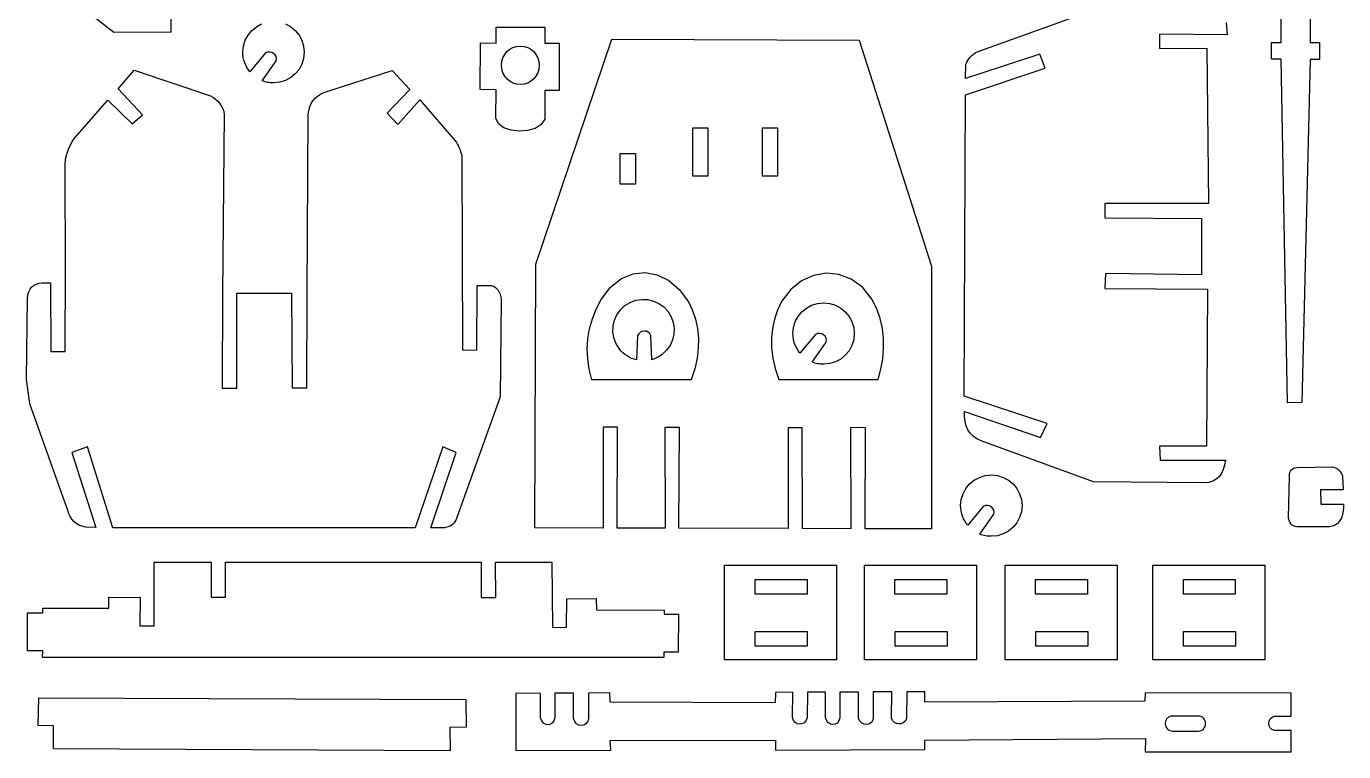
# Model space of a CAD drawing. Extents: x -147 to 762, y -188 to 192.
# Drawn here: x 167.9 to 446.7, y -187.8 to -34.2 of the extents above; entities that cross this region are included whole.
import ezdxf

# ---------------------------------------------------------------- set-up
doc = ezdxf.new("R2010")
doc.units = 0
doc.header["$MEASUREMENT"] = 0
doc.layers.add('CAMADA_1', color=7, linetype='CONTINUOUS')

msp = doc.modelspace()

# ---------------------------------------------------------------- linework, layer by layer
at = {"layer": 'CAMADA_1', "color": 250}
for points in [[(168.9959, -21.8241), (186.4301, -35.3905), (198.6058, -35.3462), (198.5696, -5.1261)], [(421.845, -33.344), (422.0655, -35.9615), (407.7856, -35.8491), (407.7856, -38.885), (417.7928, -38.7725), (417.7928, -38.7725), (418.1301, -71.7175), (396.2043, -71.7175), (396.2043, -74.7534), (416.6684, -74.8658), (416.6684, -86.7845), (396.3167, -86.5596), (396.2043, -89.7079), (417.9052, -89.8203), (417.6803, -123.1026), (407.7882, -123.0965), (407.898, -126.0261), (421.7282, -126.0261), (421.549, -127.1092), (421.2664, -128.0631), (420.8774, -128.8839), (420.3789, -129.568), (419.768, -130.1114), (419.0417, -130.5106), (418.1969, -130.7617), (417.2306, -130.861), (393.8181, -130.6361), (370.0103, -121.9631), (369.1045, -121.5247), (368.3383, -120.9866), (367.7092, -120.3505), (367.2145, -119.6185), (366.8514, -118.7924), (366.6174, -117.8741), (366.5098, -116.8655), (366.5258, -115.7686), (382.5674, -121.2768), (383.9984, -118.3035), (366.4466, -112.5236), (366.7104, -48.671), (383.5914, -43.0662), (382.4138, -40.1094), (366.7239, -45.2218), (366.8044, -42.1666), (366.9706, -41.7816), (367.175, -41.4066), (367.4177, -41.0456), (367.6987, -40.7027), (368.0182, -40.3819), (368.3763, -40.0873), (368.7729, -39.823), (369.2083, -39.593), (393.7305, -30.7893)], [(222.7877, -33.6676), (223.8918, -34.2669), (224.8538, -35.0606), (225.6475, -36.0226), (226.2468, -37.1267), (226.6255, -38.3468), (226.7576, -39.6568), (226.6255, -40.9668), (226.2468, -42.1869), (225.6475, -43.291), (224.8538, -44.253), (223.8918, -45.0467), (222.7877, -45.646), (221.5676, -46.0247), (220.2576, -46.1568), (219.944, -46.1495), (219.6305, -46.1277), (219.3187, -46.0918), (219.01, -46.0422), (218.7061, -45.9791), (218.4086, -45.9029), (218.1189, -45.8139), (217.8387, -45.7125), (220.8157, -41.5017), (220.8698, -41.0334), (220.7797, -40.6044), (220.569, -40.2319), (220.261, -39.9334), (219.8791, -39.7258), (219.4466, -39.6266), (218.987, -39.653), (218.5237, -39.8221), (215.2611, -43.8146), (214.927, -43.3773), (214.6302, -42.9119), (214.3729, -42.4208), (214.1573, -41.9061), (213.9858, -41.3702), (213.8605, -40.8151), (213.7837, -40.2433), (213.7576, -39.6568), (213.8897, -38.3468), (214.2684, -37.1267), (214.8677, -36.0226), (215.6614, -35.0606), (216.6234, -34.2669), (217.7275, -33.6676)]]:
    msp.add_lwpolyline(points, dxfattribs=at)
for points in [[(433.5033, -31.3868), (439.6892, -31.3868), (439.6892, -37.5875), (441.6143, -37.5875), (441.619, -41.2032), (439.6892, -41.2093), (437.862, -113.8552), (434.8411, -113.8879), (433.5033, -41.1482), (431.4924, -41.158), (431.4477, -37.6202), (433.5033, -37.6202), (433.5033, -31.3868)], [(267.2981, -53.661), (267.3518, -47.6517), (263.9673, -47.5905), (264.0748, -37.7058), (267.3518, -37.752), (267.3518, -34.375), (277.6663, -34.375), (277.6663, -37.7595), (280.7284, -37.7595), (280.7284, -47.7517), (277.6663, -47.7517), (277.6663, -53.8222), (276.8973, -54.9833), (275.6229, -55.795), (274.0204, -56.2632), (272.2673, -56.394), (270.5411, -56.1932), (269.0191, -55.6668), (267.879, -54.8208), (267.2981, -53.661)], [(272.489, -38.3504), (273.2942, -38.4333), (274.0442, -38.6712), (274.7229, -39.0477), (275.3142, -39.5462), (275.8021, -40.1505), (276.1704, -40.844), (276.4032, -41.6104), (276.4844, -42.4332), (276.4032, -43.2561), (276.1704, -44.0225), (275.8021, -44.716), (275.3142, -45.3203), (274.7229, -45.8188), (274.0442, -46.1953), (273.2942, -46.4332), (272.489, -46.5161), (271.6838, -46.4332), (270.9339, -46.1953), (270.2552, -45.8188), (269.664, -45.3203), (269.1761, -44.716), (268.8078, -44.0225), (268.575, -43.2561), (268.4938, -42.4332), (268.575, -41.6104), (268.8078, -40.844), (269.1761, -40.1505), (269.664, -39.5462), (270.2552, -39.0477), (270.9339, -38.6712), (271.6838, -38.4333), (272.489, -38.3504)], [(275.5918, -140.4077), (275.7979, -84.5437), (291.8768, -36.9253), (344.2364, -37.1315), (359.4908, -84.956), (359.4908, -140.6138), (345.49, -140.5796), (345.5709, -119.1942), (342.3752, -119.1691), (342.4414, -140.5721), (332.2019, -140.5472), (332.1695, -119.184), (329.1869, -119.2028), (329.1869, -140.5395), (306.058, -140.4827), (306.1904, -119.1394), (303.0504, -119.1166), (303.142, -140.4755), (293.0023, -140.4506), (293.0553, -119.0801), (290.0198, -119.0399), (290.0202, -140.4432), (275.5918, -140.4077)], [(176.1443, -64.7398), (176.1206, -63.5122), (176.25, -62.3375), (176.5045, -61.2311), (176.856, -60.2083), (177.2763, -59.2846), (177.7376, -58.4754), (178.2118, -57.796), (178.6707, -57.2618), (185.1956, -49.7847), (190.2992, -54.8225), (192.4979, -52.8946), (187.353, -47.4208), (190.7774, -43.4965), (206.8849, -48.8997), (207.3991, -49.1577), (207.9042, -49.5158), (208.3839, -49.9574), (208.8223, -50.4661), (209.2032, -51.0253), (209.5104, -51.6184), (209.7278, -52.2289), (209.8394, -52.8402), (209.4382, -90.8115), (209.4078, -110.8148), (212.4803, -110.8398), (212.4707, -90.7246), (224.088, -90.7161), (224.1846, -110.7375), (227.3207, -110.7088), (227.3404, -90.8064), (227.5778, -52.8732), (227.7293, -52.008), (227.9473, -51.2362), (228.2364, -50.5511), (228.6015, -49.9462), (229.0474, -49.4148), (229.5789, -48.9504), (230.2008, -48.5463), (230.9179, -48.196), (245.3967, -43.5626), (249.0829, -47.5528), (244.2796, -52.582), (246.5765, -54.9637), (251.2219, -49.7725), (258.7696, -58.4717), (258.9964, -58.8163), (259.2053, -59.1729), (259.3961, -59.5416), (259.5686, -59.9224), (259.7226, -60.3156), (259.858, -60.7212), (259.9746, -61.1393), (260.0723, -61.57), (260.2199, -102.7715), (263.3162, -102.6729), (263.3545, -89.0393), (266.4133, -89.0365), (266.8479, -89.2232), (267.2234, -89.4577), (267.5436, -89.7432), (267.8124, -90.0825), (268.0335, -90.4788), (268.2107, -90.9349), (268.3478, -91.454), (268.4485, -92.0391), (268.2241, -112.6166), (259.0702, -138.2129), (258.9001, -138.6191), (258.6975, -138.9932), (258.4558, -139.3321), (258.1684, -139.6327), (257.8287, -139.8918), (257.4301, -140.1061), (256.9661, -140.2726), (256.4299, -140.3881), (253.5515, -140.3863), (258.9088, -124.4279), (256.1095, -123.2546), (250.2029, -140.3843), (186.2655, -140.3891), (180.8511, -123.26), (177.5658, -124.4377), (182.6723, -140.291), (180.4462, -140.242), (179.7106, -140.0524), (179.058, -139.7915), (178.4852, -139.4585), (177.9894, -139.0526), (177.5673, -138.5731), (177.2161, -138.0192), (176.9327, -137.3902), (176.714, -136.6853), (168.6468, -114.1417), (167.9364, -108.9275), (168.165, -91.8032), (168.2721, -91.0707), (168.456, -90.4269), (168.7179, -89.8729), (169.0587, -89.4101), (169.4795, -89.0395), (169.9814, -88.7624), (170.5653, -88.58), (171.2323, -88.4935), (173.0715, -88.4953), (173.1213, -103.0673), (176.1816, -103.0267), (176.1883, -85.3427), (176.1443, -64.7398)], [(309.0068, -55.6566), (312.2068, -55.6566), (312.2068, -65.8904), (309.0068, -65.8904), (309.0068, -55.6566)], [(323.7433, -55.6654), (326.9433, -55.6654), (326.9433, -65.8992), (323.7433, -65.8992), (323.7433, -55.6654)], [(293.6297, -61.1203), (296.8297, -61.1203), (296.8297, -67.6203), (293.6297, -67.6203), (293.6297, -61.1203)], [(308.0453, -92.5012), (308.8934, -94.3365), (309.5381, -96.2322), (309.9702, -98.1912), (310.1805, -100.2161), (310.1597, -102.3097), (309.8987, -104.4747), (309.3883, -106.7138), (308.6193, -109.0299), (287.6141, -109.0299), (287.0636, -106.8182), (286.7445, -104.6322), (286.6545, -102.4716), (286.7915, -100.3362), (287.1532, -98.2259), (287.7376, -96.1402), (288.5424, -94.079), (289.5654, -92.0421), (291.5751, -89.4295), (293.8718, -87.6194), (296.355, -86.5921), (298.924, -86.3277), (301.4782, -86.8062), (303.9169, -88.0079), (306.1394, -89.9129), (308.0453, -92.5012)], [(327.7901, -92.4586), (326.942, -94.2939), (326.2973, -96.1896), (325.8652, -98.1486), (325.655, -100.1735), (325.6757, -102.2671), (325.9367, -104.4321), (326.4471, -106.6712), (327.2161, -108.9873), (348.2213, -108.9873), (348.7995, -106.7748), (349.1918, -104.5868), (349.3852, -102.4235), (349.3667, -100.2849), (349.1235, -98.1714), (348.6425, -96.0829), (347.9109, -94.0198), (346.9156, -91.9821), (344.8782, -89.4513), (342.5083, -87.6989), (339.9217, -86.7056), (337.2342, -86.4525), (334.5616, -86.9203), (332.0195, -88.09), (329.7237, -89.9425), (327.7901, -92.4586)], [(294.6349, -93.3261), (295.7583, -92.6394), (296.9592, -92.2036), (298.201, -92.0136), (299.4472, -92.0644), (300.6609, -92.351), (301.8057, -92.8683), (302.845, -93.6114), (303.742, -94.5751), (304.4287, -95.6985), (304.8645, -96.8994), (305.0545, -98.1412), (305.0037, -99.3873), (304.7172, -100.6011), (304.1999, -101.7459), (303.4568, -102.7851), (302.4931, -103.6822), (302.2388, -103.8659), (301.9759, -104.0381), (301.7058, -104.198), (301.43, -104.345), (301.1497, -104.4784), (300.8666, -104.5976), (300.5821, -104.7018), (300.2975, -104.7904), (300.1238, -99.6365), (299.8838, -99.2307), (299.5527, -98.9434), (299.1598, -98.7741), (298.7339, -98.7224), (298.3042, -98.7879), (297.8997, -98.9703), (297.5495, -99.2691), (297.2826, -99.6839), (297.0969, -104.8366), (296.5664, -104.6902), (296.0487, -104.4989), (295.5468, -104.2632), (295.064, -103.9835), (294.6034, -103.6602), (294.1681, -103.2938), (293.7612, -102.8846), (293.3859, -102.4332), (292.6993, -101.3098), (292.2635, -100.1089), (292.0735, -98.8671), (292.1243, -97.621), (292.4109, -96.4072), (292.9282, -95.2624), (293.6712, -94.2231), (294.6349, -93.3261)], [(336.672, -92.7448), (337.982, -92.8769), (339.2021, -93.2556), (340.3062, -93.8549), (341.2682, -94.6486), (342.0619, -95.6106), (342.6612, -96.7147), (343.0399, -97.9348), (343.172, -99.2448), (343.0399, -100.5548), (342.6612, -101.7749), (342.0619, -102.879), (341.2682, -103.841), (340.3062, -104.6347), (339.2021, -105.234), (337.982, -105.6127), (336.672, -105.7448), (336.3584, -105.7375), (336.0449, -105.7157), (335.7331, -105.6798), (335.4244, -105.6302), (335.1205, -105.5671), (334.823, -105.4909), (334.5333, -105.4019), (334.2531, -105.3005), (337.2301, -101.0897), (337.2842, -100.6214), (337.1941, -100.1924), (336.9834, -99.8199), (336.6754, -99.5214), (336.2935, -99.3138), (335.861, -99.2146), (335.4014, -99.241), (334.9381, -99.4101), (331.6755, -103.4026), (331.3414, -102.9653), (331.0446, -102.4999), (330.7873, -102.0088), (330.5717, -101.4941), (330.4002, -100.9582), (330.2749, -100.4031), (330.1981, -99.8313), (330.172, -99.2448), (330.3041, -97.9348), (330.6828, -96.7147), (331.2821, -95.6106), (332.0758, -94.6486), (333.0378, -93.8549), (334.1419, -93.2556), (335.362, -92.8769), (336.672, -92.7448)], [(446.7428, -135.4057), (446.7244, -136.0945), (446.6519, -136.8297), (446.5021, -137.5752), (446.2519, -138.2949), (445.8779, -138.9527), (445.357, -139.5127), (444.6661, -139.9386), (443.7819, -140.1945), (436.8422, -140.1805), (436.4505, -140.1096), (436.1145, -139.9829), (435.831, -139.8037), (435.5966, -139.5755), (435.4081, -139.3014), (435.262, -138.9848), (435.1552, -138.6291), (435.0842, -138.2374), (435.2693, -129.3547), (435.2907, -128.9916), (435.3615, -128.6689), (435.482, -128.3869), (435.6526, -128.1458), (435.8735, -127.9459), (436.1452, -127.7875), (436.468, -127.671), (436.8422, -127.5966), (444.4296, -127.5041), (444.8105, -127.6047), (445.1563, -127.7448), (445.4665, -127.925), (445.7405, -128.1458), (445.9779, -128.4079), (446.1782, -128.7117), (446.3408, -129.058), (446.4652, -129.4472), (446.6503, -132.3715), (441.8388, -132.3156), (441.9313, -135.369), (446.7428, -135.4057)], [(372.1778, -129.1847), (373.4878, -129.3168), (374.7079, -129.6955), (375.812, -130.2948), (376.774, -131.0885), (377.5677, -132.0505), (378.167, -133.1546), (378.5457, -134.3747), (378.6778, -135.6847), (378.5457, -136.9947), (378.167, -138.2148), (377.5677, -139.3189), (376.774, -140.2809), (375.812, -141.0746), (374.7079, -141.6739), (373.4878, -142.0526), (372.1778, -142.1847), (371.8642, -142.1774), (371.5507, -142.1556), (371.2389, -142.1197), (370.9302, -142.0701), (370.6263, -142.007), (370.3288, -141.9308), (370.0391, -141.8418), (369.7589, -141.7404), (372.7359, -137.5296), (372.79, -137.0613), (372.6999, -136.6323), (372.4892, -136.2598), (372.1812, -135.9613), (371.7993, -135.7537), (371.3668, -135.6545), (370.9072, -135.6809), (370.4439, -135.85), (367.1813, -139.8425), (366.8472, -139.4052), (366.5504, -138.9398), (366.2931, -138.4487), (366.0775, -137.934), (365.906, -137.3981), (365.7807, -136.843), (365.7039, -136.2712), (365.6778, -135.6847), (365.8099, -134.3747), (366.1886, -133.1546), (366.7879, -132.0505), (367.5816, -131.0885), (368.5436, -130.2948), (369.6477, -129.6955), (370.8678, -129.3168), (372.1778, -129.1847)], [(305.9111, -166.7454), (302.854, -166.7091), (302.8452, -167.8212), (171.3712, -167.8212), (171.3916, -166.418), (168.2112, -166.4033), (168.2112, -158.4054), (171.3981, -158.3906), (171.4215, -157.4266), (185.4013, -157.3869), (185.4293, -155.0695), (192.0511, -155.1193), (191.9391, -161.1219), (194.9907, -161.1502), (194.9907, -147.6333), (207.0576, -147.6333), (207.059, -155.103), (210.0575, -155.0699), (210.0978, -147.6333), (264.2186, -147.6333), (264.1654, -155.1635), (267.2703, -155.1387), (267.2055, -147.6333), (279.1789, -147.6333), (279.2852, -161.4872), (282.2514, -161.4383), (282.3127, -155.3974), (288.5277, -155.3485), (288.6185, -157.747), (302.8983, -157.8004), (302.903, -158.6481), (305.9643, -158.6712), (305.9111, -166.7454)], [(315.7131, -168.3185), (315.7131, -148.3185), (339.416, -148.3185), (339.416, -168.3185), (315.7131, -168.3185)], [(345.3378, -168.3185), (345.3378, -148.3185), (369.0407, -148.3185), (369.0407, -168.3185), (345.3378, -168.3185)], [(375.0947, -168.3185), (375.0947, -148.3185), (398.7976, -148.3185), (398.7976, -168.3185), (375.0947, -168.3185)], [(406.3677, -168.3185), (406.3677, -148.3185), (430.0706, -148.3185), (430.0706, -168.3185), (406.3677, -168.3185)], [(333.1609, -154.4178), (322.1609, -154.4178), (322.1609, -151.3178), (333.1609, -151.3178), (333.1609, -154.4178)], [(362.7856, -154.4178), (351.7856, -154.4178), (351.7856, -151.3178), (362.7856, -151.3178), (362.7856, -154.4178)], [(392.5425, -154.4178), (381.5425, -154.4178), (381.5425, -151.3178), (392.5425, -151.3178), (392.5425, -154.4178)], [(423.8155, -154.4178), (412.8155, -154.4178), (412.8155, -151.3178), (423.8155, -151.3178), (423.8155, -154.4178)], [(333.2024, -165.4509), (322.2024, -165.4509), (322.2024, -162.3509), (333.2024, -162.3509), (333.2024, -165.4509)], [(362.8271, -165.4509), (351.8271, -165.4509), (351.8271, -162.3509), (362.8271, -162.3509), (362.8271, -165.4509)], [(392.584, -165.4509), (381.584, -165.4509), (381.584, -162.3509), (392.584, -162.3509), (392.584, -165.4509)], [(423.857, -165.4509), (412.857, -165.4509), (412.857, -162.3509), (423.857, -162.3509), (423.857, -165.4509)], [(435.6332, -187.7934), (435.6332, -183.3186), (432.0911, -183.3265), (431.575, -183.1007), (431.2082, -182.7438), (430.9898, -182.2989), (430.919, -181.809), (430.9952, -181.3171), (431.2175, -180.8661), (431.5853, -180.4992), (432.0976, -180.2592), (435.6332, -180.2626), (435.6653, -175.4283), (404.7534, -175.3283), (404.6856, -177.1081), (358.0722, -177.2796), (358.0726, -175.1126), (354.3007, -175.1263), (354.232, -180.8394), (353.9253, -181.3436), (353.526, -181.687), (353.0677, -181.8771), (352.5843, -181.9213), (352.1094, -181.8267), (351.6769, -181.601), (351.3204, -181.2514), (351.0737, -180.7852), (351.1461, -175.1378), (347.1682, -175.1523), (347.1682, -180.6587), (347.0042, -181.2553), (346.681, -181.6894), (346.2467, -181.9577), (345.7493, -182.0573), (345.2369, -181.9848), (344.7575, -181.7373), (344.3593, -181.3116), (344.0902, -180.7045), (344.082, -175.1636), (340.1041, -175.1781), (340.1044, -180.6149), (339.9193, -181.2698), (339.5832, -181.7266), (339.1442, -181.9912), (338.6505, -182.0693), (338.1504, -181.9668), (337.6921, -181.6897), (337.3239, -181.2437), (337.0938, -180.6347), (337.0868, -175.1891), (333.246, -175.2031), (333.1777, -180.641), (332.9275, -181.2384), (332.5507, -181.6576), (332.0909, -181.9015), (331.5918, -181.9728), (331.097, -181.8743), (330.6501, -181.6089), (330.2948, -181.1791), (330.0745, -180.5879), (330.1601, -175.2143), (326.5251, -175.2275), (326.447, -177.4785), (291.5298, -177.3245), (291.4462, -175.3398), (286.9025, -175.3771), (286.9406, -180.9379), (286.7294, -181.5043), (286.3663, -181.9133), (285.9002, -182.1603), (285.3803, -182.2406), (284.8555, -182.1493), (284.375, -181.8818), (283.9878, -181.4333), (283.7429, -180.7991), (283.743, -175.403), (279.812, -175.4352), (279.8115, -180.6246), (279.6124, -181.2381), (279.2749, -181.6914), (278.8418, -181.9765), (278.3561, -182.0858), (277.8608, -182.0114), (277.3987, -181.7457), (277.013, -181.2809), (276.7464, -180.6092), (276.7821, -175.4592), (271.5234, -175.4283), (271.5319, -187.5615), (291.6073, -187.4409), (291.5285, -185.4218), (326.4693, -185.351), (326.5011, -187.5034), (358.0744, -187.339), (358.0731, -185.3693), (404.7693, -185.0216), (404.7274, -187.7934), (435.6332, -187.7934)], [(257.6066, -187.5935), (173.703, -187.1684), (173.703, -182.3221), (170.472, -182.252), (170.5571, -176.3704), (260.9375, -176.7105), (261.0226, -182.5771), (257.5366, -182.6621), (257.6066, -187.5935)], [(417.5002, -181.9247), (417.5002, -181.7567), (417.4694, -181.453), (417.3812, -181.1696), (417.2418, -180.9129), (417.0574, -180.6889), (416.834, -180.5039), (416.578, -180.3641), (416.2955, -180.2757), (415.9926, -180.2448), (410.5066, -180.2448), (410.2037, -180.2757), (409.9212, -180.3641), (409.6651, -180.5039), (409.4418, -180.6889), (409.2574, -180.9129), (409.1179, -181.1696), (409.0298, -181.453), (408.999, -181.7567), (408.999, -181.9247), (409.0298, -182.2284), (409.1179, -182.5118), (409.2574, -182.7685), (409.4418, -182.9925), (409.6651, -183.1775), (409.9212, -183.3173), (410.2037, -183.4057), (410.5066, -183.4366), (415.9926, -183.4366), (416.2955, -183.4057), (416.578, -183.3173), (416.834, -183.1775), (417.0574, -182.9925), (417.2418, -182.7685), (417.3812, -182.5118), (417.4694, -182.2284), (417.5002, -181.9247)]]:
    msp.add_lwpolyline(points, close=True, dxfattribs=at)

doc.saveas('drawing.dxf')
